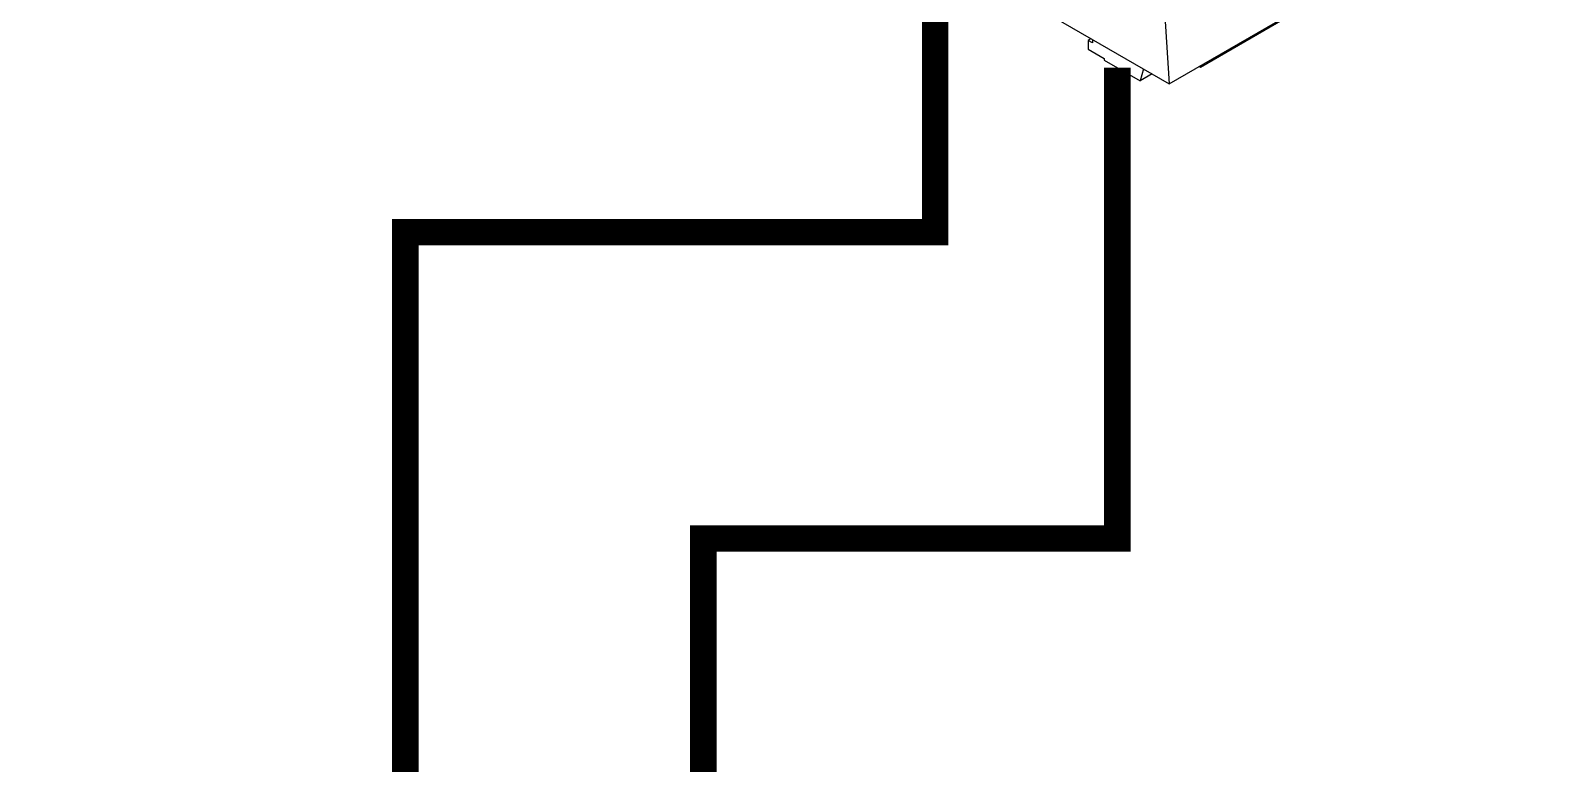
# Model space of a CAD drawing. Header units: inches. Extents: x 67248 to 85686, y -40174 to -31152.
# Drawn here: x 76735.6 to 76907, y -34180.9 to -34097.9 of the extents above; entities that cross this region are included whole.
import ezdxf

# ---------------------------------------------------------------- set-up
doc = ezdxf.new("R2010")
doc.units = ezdxf.units.IN
doc.header["$MEASUREMENT"] = 0
doc.layers.add('SI-TOPOLOGY-Ethernet', color=7, linetype='Continuous', lineweight=13, true_color=0x3cf000)

# ---------------------------------------------------------------- blocks, each defined once
blk = doc.blocks.new('SCALANCEXB008')
for p, q in [((-60.1, -34.7), (-24.75, -14.29)), ((-91.92, -16.33), (-60.1, -34.7)), ((-57.15, -33.14), (-46.37, -26.92)), ((-67.47, -30.44), (-67.76, -30.61)), ((-67.76, -30.61), (-67.76, -31.42)), ((-67.33, -30.85), (-67.76, -30.61)), ((-67.76, -31.42), (-66.24, -32.3)), ((-67.33, -30.53), (-67.33, -30.85)), ((-66.24, -32.3), (-66.24, -32.47)), ((-66.24, -32.47), (-62.84, -34.42)), ((-62.54, -33.29), (-62.84, -34.42)), ((-61.71, -33.77), (-62.84, -34.42)), ((-57.28, -33.06), (-57.15, -33.14)), ((-57.15, -33.14), (-57.15, -32.99))]:
    blk.add_line(p, q)
at = {"flags": 128}
blk.add_lwpolyline([(-60.1, 46.96), (-60.62, 38.51), (-61.03, 30.11), (-61.31, 21.78), (-61.49, 13.51), (-61.54, 5.3), (-61.49, -2.84), (-61.31, -10.91), (-61.03, -18.92), (-60.62, -26.84), (-60.1, -34.7)], dxfattribs=at)

msp = doc.modelspace()

# ---------------------------------------------------------------- linework, layer by layer
at = {"layer": 'SI-TOPOLOGY-Ethernet', "const_width": 3}
for points in [[(76491.56, -34408.58), (76491.56, -34475.07), (76778.08, -34475.07), (76778.08, -34120.75), (76838.1, -34120.75), (76838.1, -34088.65)], [(76881.17, -34408.58), (76881.17, -34475.07), (76811.84, -34475.07), (76811.84, -34155.43), (76858.73, -34155.43), (76858.73, -34102.13)]]:
    msp.add_lwpolyline(points, dxfattribs=at)

# ---------------------------------------------------------------- block references
at = {"xscale": 1.2, "yscale": 1.2, "zscale": 1.2}
msp.add_blockref('SCALANCEXB008', (76936.73, -34062.32), dxfattribs=at)

doc.saveas('drawing.dxf')
